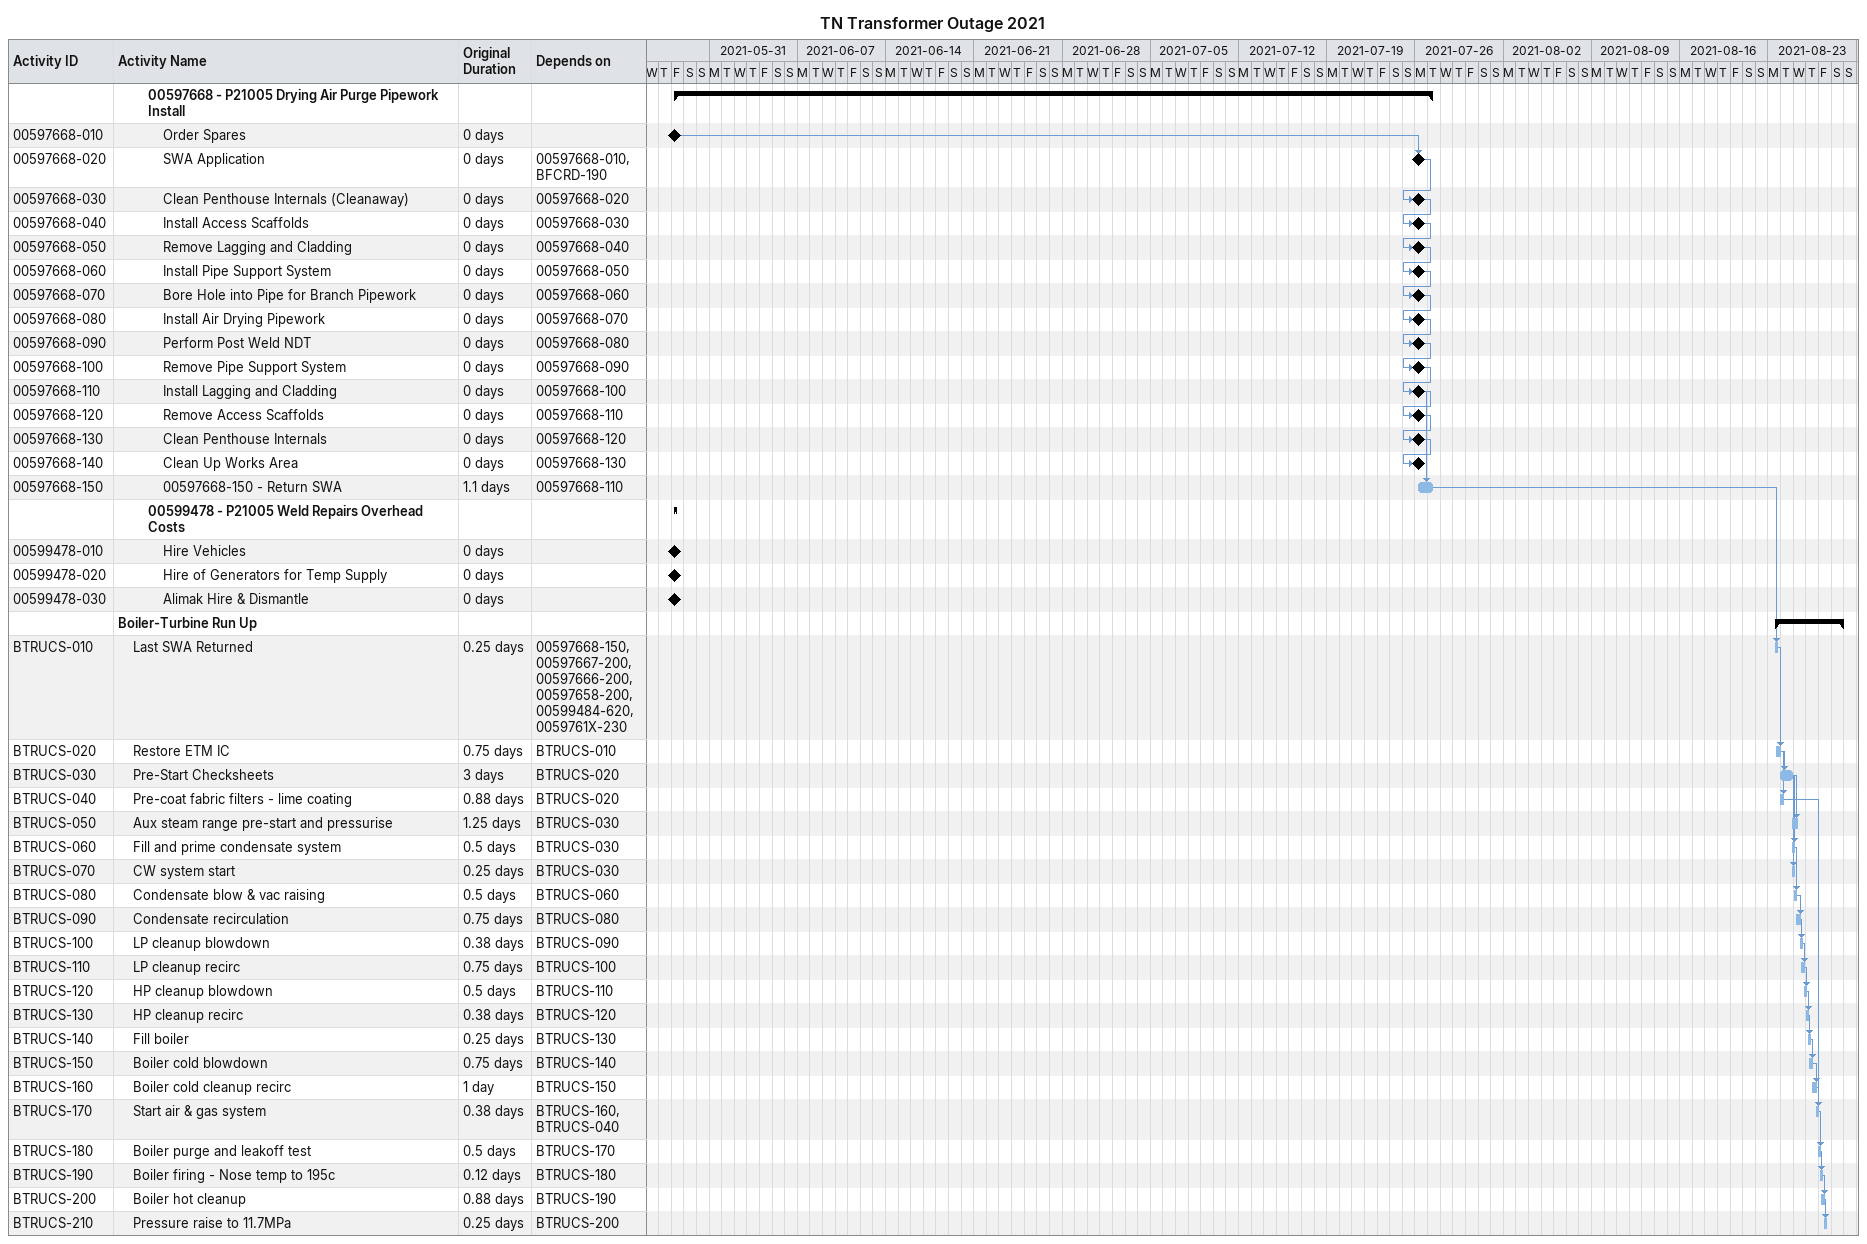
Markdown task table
TN Transformer Outage 2021

| ID | Level | Task | Original duration | Start | Finish | Predecessors |
|---|---|---|---|---|---|---|
|  | 3 | **00597668 - P21005 Drying Air Purge Pipework Install** |  | 2021-05-28 | 2021-07-27 |  |
| 00597668-010 | 4 | Order Spares | 0d | 2021-05-28 | 2021-05-28 |  |
| 00597668-020 | 4 | SWA Application | 0d | 2021-07-26 | 2021-07-26 | 00597668-010, BFCRD-190 |
| 00597668-030 | 4 | Clean Penthouse Internals (Cleanaway) | 0d | 2021-07-26 | 2021-07-26 | 00597668-020 |
| 00597668-040 | 4 | Install Access Scaffolds | 0d | 2021-07-26 | 2021-07-26 | 00597668-030 |
| 00597668-050 | 4 | Remove Lagging and Cladding | 0d | 2021-07-26 | 2021-07-26 | 00597668-040 |
| 00597668-060 | 4 | Install Pipe Support System | 0d | 2021-07-26 | 2021-07-26 | 00597668-050 |
| 00597668-070 | 4 | Bore Hole into Pipe for Branch Pipework | 0d | 2021-07-26 | 2021-07-26 | 00597668-060 |
| 00597668-080 | 4 | Install Air Drying Pipework | 0d | 2021-07-26 | 2021-07-26 | 00597668-070 |
| 00597668-090 | 4 | Perform Post Weld NDT | 0d | 2021-07-26 | 2021-07-26 | 00597668-080 |
| 00597668-100 | 4 | Remove Pipe Support System | 0d | 2021-07-26 | 2021-07-26 | 00597668-090 |
| 00597668-110 | 4 | Install Lagging and Cladding | 0d | 2021-07-26 | 2021-07-26 | 00597668-100 |
| 00597668-120 | 4 | Remove Access Scaffolds | 0d | 2021-07-26 | 2021-07-26 | 00597668-110 |
| 00597668-130 | 4 | Clean Penthouse Internals | 0d | 2021-07-26 | 2021-07-26 | 00597668-120 |
| 00597668-140 | 4 | Clean Up Works Area | 0d | 2021-07-26 | 2021-07-26 | 00597668-130 |
| 00597668-150 | 4 | 00597668-150 - Return SWA | 1.1d | 2021-07-26 | 2021-07-27 | 00597668-110 |
|  | 3 | **00599478 - P21005 Weld Repairs Overhead Costs** |  | 2021-05-28 | 2021-05-28 |  |
| 00599478-010 | 4 | Hire Vehicles | 0d | 2021-05-28 | 2021-05-28 |  |
| 00599478-020 | 4 | Hire of Generators for Temp Supply | 0d | 2021-05-28 | 2021-05-28 |  |
| 00599478-030 | 4 | Alimak Hire & Dismantle | 0d | 2021-05-28 | 2021-05-28 |  |
|  | 1 | **Boiler-Turbine Run Up** |  | 2021-08-23 | 2021-08-28 |  |
| BTRUCS-010 | 2 | Last SWA Returned | 0.25d | 2021-08-23 | 2021-08-23 | 00597668-150, 00597667-200, 00597666-200, 00597658-200, 00599484-620, 0059761X-230 |
| BTRUCS-020 | 2 | Restore ETM IC | 0.75d | 2021-08-23 | 2021-08-23 | BTRUCS-010 |
| BTRUCS-030 | 2 | Pre-Start Checksheets | 3d | 2021-08-23 | 2021-08-24 | BTRUCS-020 |
| BTRUCS-040 | 2 | Pre-coat fabric filters - lime coating | 0.88d | 2021-08-23 | 2021-08-24 | BTRUCS-020 |
| BTRUCS-050 | 2 | Aux steam range pre-start and pressurise | 1.25d | 2021-08-24 | 2021-08-25 | BTRUCS-030 |
| BTRUCS-060 | 2 | Fill and prime condensate system | 0.5d | 2021-08-24 | 2021-08-25 | BTRUCS-030 |
| BTRUCS-070 | 2 | CW system start | 0.25d | 2021-08-24 | 2021-08-25 | BTRUCS-030 |
| BTRUCS-080 | 2 | Condensate blow & vac raising | 0.5d | 2021-08-25 | 2021-08-25 | BTRUCS-060 |
| BTRUCS-090 | 2 | Condensate recirculation | 0.75d | 2021-08-25 | 2021-08-25 | BTRUCS-080 |
| BTRUCS-100 | 2 | LP cleanup blowdown | 0.38d | 2021-08-25 | 2021-08-25 | BTRUCS-090 |
| BTRUCS-110 | 2 | LP cleanup recirc | 0.75d | 2021-08-25 | 2021-08-25 | BTRUCS-100 |
| BTRUCS-120 | 2 | HP cleanup blowdown | 0.5d | 2021-08-25 | 2021-08-26 | BTRUCS-110 |
| BTRUCS-130 | 2 | HP cleanup recirc | 0.38d | 2021-08-26 | 2021-08-26 | BTRUCS-120 |
| BTRUCS-140 | 2 | Fill boiler | 0.25d | 2021-08-26 | 2021-08-26 | BTRUCS-130 |
| BTRUCS-150 | 2 | Boiler cold blowdown | 0.75d | 2021-08-26 | 2021-08-26 | BTRUCS-140 |
| BTRUCS-160 | 2 | Boiler cold cleanup recirc | 1d | 2021-08-26 | 2021-08-26 | BTRUCS-150 |
| BTRUCS-170 | 2 | Start air & gas system | 0.38d | 2021-08-26 | 2021-08-27 | BTRUCS-160, BTRUCS-040 |
| BTRUCS-180 | 2 | Boiler purge and leakoff test | 0.5d | 2021-08-27 | 2021-08-27 | BTRUCS-170 |
| BTRUCS-190 | 2 | Boiler firing - Nose temp to 195c | 0.12d | 2021-08-27 | 2021-08-27 | BTRUCS-180 |
| BTRUCS-200 | 2 | Boiler hot cleanup | 0.88d | 2021-08-27 | 2021-08-27 | BTRUCS-190 |
| BTRUCS-210 | 2 | Pressure raise to 11.7MPa | 0.25d | 2021-08-27 | 2021-08-27 | BTRUCS-200 |
